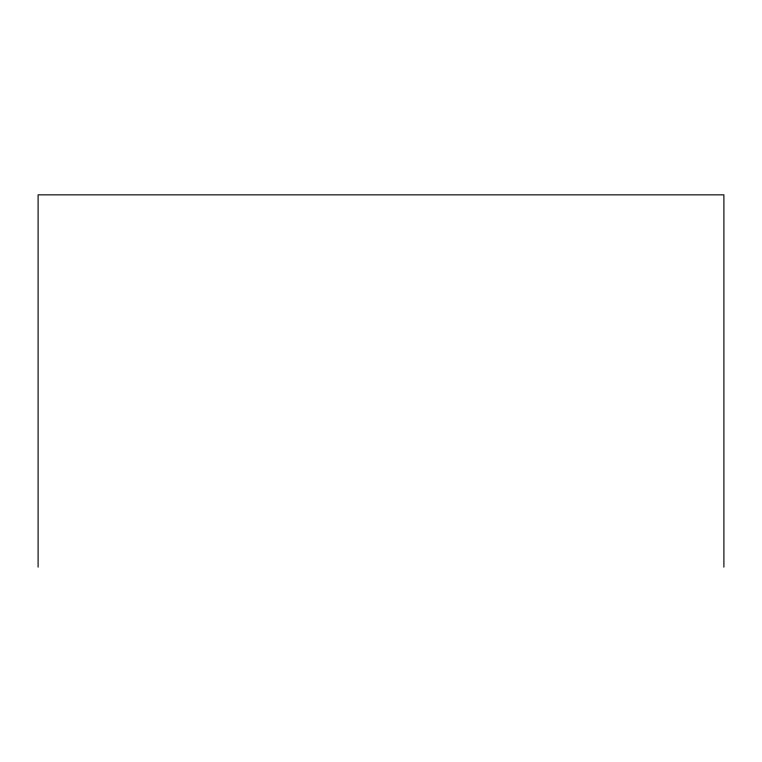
<?xml version="1.0" encoding="UTF-8"?>
<svg xmlns="http://www.w3.org/2000/svg" width="762" height="762" viewBox="0 0 762 762"><rect width="100%" height="100%" fill="white"/><g stroke="black" fill="none" stroke-linecap="round" stroke-linejoin="round"><path stroke-width="1.14" d="M723.9 567.157L723.9 194.843L38.1 194.843L38.1 567.157"/></g></svg>
